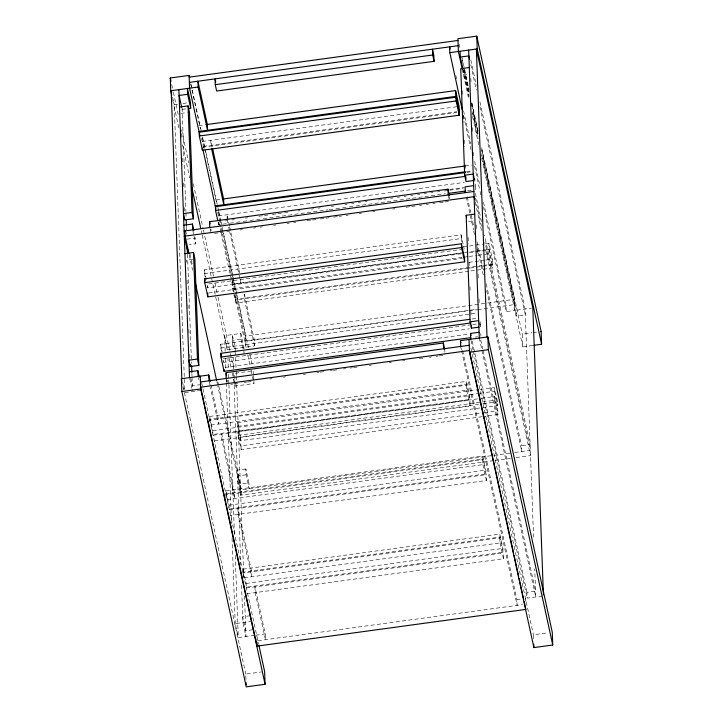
<?xml version="1.0" encoding="UTF-8"?>
<svg xmlns="http://www.w3.org/2000/svg" width="723" height="723" viewBox="0 0 723 723"><rect width="100%" height="100%" fill="white"/><g stroke="black" fill="none" stroke-linecap="round" stroke-linejoin="round"><path stroke-width="0.54" stroke-dasharray="3.62 2.71" d="M184.736 389.254L174.207 104.645L177.515 104.193M182.982 103.443L188.332 102.72M182.124 109.399L187.474 108.667M180.895 113.403L187.32 112.526M463.19 74.867L468.54 74.144M198.789 125.639L207.347 124.473M202.241 141.482L457.948 106.579M203.407 146.344L456.873 111.74M202.458 147.293L459.286 112.228M216.096 199.964L223.588 198.933M465.151 165.965L471.848 165.043M466.48 171.613L472.065 170.854M466.651 172.408L472.236 171.649M218.482 215.951L464.139 182.413M449.661 189.408L464.184 187.429M225.395 220.84L227.628 220.533M232.092 219.928L234.324 219.62M245.495 218.102L247.727 217.795M258.897 216.267L263.362 215.662M264.473 215.508L267.826 215.047M272.291 214.442L276.764 213.827M277.876 213.674L283.461 212.914M284.573 212.761L287.926 212.309M297.975 210.935L300.208 210.628M311.378 209.101L313.61 208.802M318.075 208.188L320.307 207.881M331.477 206.362L333.71 206.055M344.871 204.528L347.103 204.229M351.577 203.615L353.809 203.308M358.274 202.702L360.506 202.395M364.97 201.789L367.203 201.482M378.373 199.955L382.838 199.349M383.958 199.196L386.19 198.888M390.655 198.283L392.887 197.975M397.352 197.37L399.593 197.063M404.058 196.448L406.29 196.15M410.754 195.535L412.987 195.237M417.451 194.623L419.683 194.315M424.157 193.71L426.389 193.403M430.854 192.797L433.086 192.49M437.551 191.875L439.783 191.577M444.256 190.962L448.721 190.357M449.833 190.203L463.235 188.378M218.183 222.539L218.662 224.736L228.712 223.362M229.833 223.217L235.409 222.449M236.529 222.295L242.115 221.536M243.226 221.383L248.811 220.623M249.932 220.47L255.508 219.711M256.629 219.557L262.214 218.789M263.326 218.644L328.088 209.797M329.209 209.643L334.794 208.884M335.906 208.73L341.491 207.971M342.612 207.817L348.188 207.058M349.308 206.905L354.894 206.145M356.005 205.992L445.341 193.791M467.673 190.745L472.137 190.14M214.505 233.402L218.961 232.797M220.081 232.643L222.304 232.336M226.76 231.731L228.992 231.423M240.135 229.905L242.359 229.598M253.502 228.079L255.734 227.772M260.19 227.167L262.413 226.859M273.556 225.341L275.779 225.043M286.923 223.515L289.155 223.217M293.61 222.603L295.834 222.304M306.977 220.777L311.432 220.172M312.553 220.018L315.888 219.566M320.343 218.952L324.808 218.346M325.919 218.192L329.263 217.74M333.719 217.126L338.174 216.52M339.286 216.367L341.518 216.069M345.974 215.454L348.197 215.156M359.34 213.628L361.572 213.33M372.707 211.803L374.939 211.505M392.761 209.074L394.993 208.766M406.136 207.248L410.592 206.633M411.703 206.48L415.047 206.028M419.503 205.422L421.735 205.115M426.19 204.51L428.414 204.202M432.869 203.597L435.101 203.29M439.557 202.684L444.012 202.069M445.124 201.925L448.468 201.464M186.923 239.168L195.49 237.994L195.698 243.805L189.281 244.681M192.743 259.132L186.317 260.009L186.407 262.25M468.612 221.473L473.963 220.741M205.124 276.909L204.266 269.842L461.093 234.785L464.202 249.037M204.41 273.61L461.229 238.554L461.093 234.785M463.235 246.823L484.446 243.922M485.567 243.778L488.92 243.317L492.372 259.159L492.589 264.97L469.137 268.17M463.082 249.191L207.374 284.103L207.519 287.871L460.985 253.276M463.452 252.625L232.309 284.184L232.092 278.373M464.564 252.481L484.663 249.733M485.784 249.58L489.128 249.119L488.92 243.317M461.391 253.728L232.481 284.97L232.616 288.748L235.725 303.009L469.1 271.152M469.2 252.661L489.299 249.914L489.444 253.692L492.553 267.953L470.221 270.998M232.616 288.748L463.759 257.198M464.88 257.045L468.224 256.584M469.344 256.43L477.162 255.364M478.274 255.21L489.444 253.692M208.83 292.951L462.295 258.346M468.92 262.359L484.555 260.226M485.666 260.072L492.372 259.159M482.358 265.549L235.59 299.232L235.725 303.009M483.479 265.395L492.408 264.175L492.553 267.953M468.016 268.323L235.761 300.027L235.544 294.216L245.811 341.274L467.7 310.989M225.16 351.405L224.573 335.653L240.84 333.43L243.886 347.374L244.094 353.186M244.347 294.144L254.369 340.108L254.586 345.91L246.019 347.085L245.612 336.05L486.534 303.163M487.654 303.009L514.424 299.358L481.753 149.525M240.84 333.43L241.057 339.241L232.499 340.406L235.535 354.351L235.318 348.54L232.282 334.604L232.824 349.227M221.365 351.369L220.506 344.311L477.325 309.245M468.82 310.836L476.638 309.769M477.758 309.616L514.613 304.582L481.708 153.656M220.642 348.079L477.469 313.023M243.886 347.374L227.618 349.598L224.573 335.653M483.452 206.895L506.272 311.559L514.83 310.384L514.424 299.358M479.918 106.579L525.314 314.794L516.755 315.96L516.538 310.158L531.703 308.088M472.074 319.006L477.659 318.247M471.504 324.726L223.615 358.572L223.75 362.34L469.408 328.802M472.616 324.573L479.322 323.66M225.061 367.411L469.598 334.035M475.327 337.045L477.56 336.737M532.743 345.467L522.774 346.832L522.304 334.053L531.938 332.743M533.005 332.598L538.201 331.884M200.913 384.6L192.345 385.766L190.709 378.256M230.845 384.347L233.077 384.049M234.198 383.895L239.774 383.136M244.229 382.521L246.462 382.223M247.573 382.069L253.149 381.31M269.878 379.024L272.11 378.716M283.262 377.198L285.486 376.891M303.326 374.46L305.558 374.153M316.71 372.634L318.942 372.327M320.054 372.173L325.63 371.414M330.095 370.8L332.318 370.501M333.439 370.348L339.015 369.589M343.47 368.974L345.702 368.676M350.167 368.061L352.39 367.763M353.511 367.609L357.966 366.995M369.119 365.476L371.351 365.169M389.191 362.738L391.423 362.431M402.575 360.913L404.808 360.605M419.304 358.626L424.871 357.867M429.335 357.252L431.568 356.954M436.023 356.34L438.255 356.041M439.367 355.888L444.943 355.129M184.862 392.625L201.121 390.402M232.255 372.869L235.138 386.1L253.972 383.524L253.89 381.401M209.688 416.439L466.516 381.383L469.625 395.644L469.76 399.421L212.942 434.478L212.797 430.7L209.688 416.439L209.833 420.217L466.651 385.16L466.516 381.383M214.397 440.931L470.149 406.019L469.932 400.208L466.48 384.365L209.652 419.421L209.869 425.232M210.944 425.088L466.697 390.176L466.48 384.365M479.774 407.989L240.822 440.614L237.704 426.353L237.569 422.575L478.762 389.652M479.873 389.498L494.387 387.519L497.505 401.78L497.641 405.549L480.894 407.835M237.704 426.353L478.897 393.429M480.018 393.276L494.532 391.297L494.387 387.519M212.797 430.7L469.625 395.644M482.34 416.683L241.148 449.607L238.039 435.354L237.903 431.577L480.208 398.5M481.328 398.346L494.722 396.52L497.831 410.781L497.975 414.55L483.461 416.529M213.113 435.273L469.932 400.208M238.039 435.354L481.464 402.124M482.584 401.97L494.866 400.289L494.722 396.52M240.822 440.614L240.678 436.837L478.518 404.374M482.982 403.759L497.505 401.78M241.148 449.607L241.012 445.838L483.316 412.761M484.437 412.607L497.831 410.781M245.856 469.001L237.298 470.176L240.334 484.112L248.893 482.946L245.856 469.001L246.073 474.812L249.11 488.757L248.893 482.946M246.073 474.812L237.506 475.978L240.551 489.923L510.248 453.104M486.696 290.691L521.771 451.532L521.554 445.73L530.113 444.555L484.482 235.237M225.928 490.908L482.747 455.851L485.856 470.113L486.001 473.881L229.173 508.947L229.037 505.169L225.928 490.908L226.064 494.686L482.892 459.629L482.747 455.851M514.713 452.499L530.33 450.366L484.934 242.151M225.892 493.89L482.711 458.834L486.172 474.677L486.38 480.488L230.628 515.4M493.71 460.614L240.741 495.147L237.704 481.202L238.563 481.084L238.364 475.861M494.83 460.461L510.447 458.328M516.023 457.569L530.528 455.589L485.368 248.477M227.176 499.557L482.928 464.636L482.711 458.834M229.037 505.169L485.856 470.113M229.345 509.733L486.172 474.677M242.991 569.182L499.81 534.125L502.919 548.377L503.063 552.155L246.236 587.212L246.1 583.443L242.991 569.182L243.127 572.95L499.955 537.894L499.81 534.125M246.624 593.809L503.452 558.752L503.235 552.95L499.783 537.108L242.955 572.164L243.064 575.065M244.238 577.822L500 542.91L499.783 537.108M246.1 583.443L502.919 548.377M246.416 588.007L503.235 552.95M250.203 615.752L242.72 616.773L245.757 630.718L254.315 629.552M254.532 635.354L238.265 637.578L235.228 623.633L251.496 621.409M542.358 596.068L527.194 598.138L526.977 592.327L535.535 591.161L482.937 349.896M265.233 633.899L265.449 639.701L255.192 592.643L254.975 586.841L265.233 633.899L256.674 635.065L256.891 640.867M461.645 350.854L517.135 605.341L516.918 599.539L521.202 598.951M257.957 640.723L522.485 604.618M245.983 679.403L245.784 674.08L261.446 671.938M533.574 638.698L533.429 634.812L548.287 632.779M470.818 60.009L476.34 85.341M479.945 101.871L525.106 308.983L533.628 539.593M470.79 64.709L476.312 90.05M459.114 44.23L459.828 47.537M461.997 57.451L468.965 89.417M471.848 102.639L478.093 131.288M481.699 147.817L522.304 334.053M462.295 60.289L463.018 63.597M464.22 69.11L469.019 91.143M471.667 103.262L478.147 133.005M464.175 69.986L468.983 92.02M471.866 105.242L478.111 133.891M481.708 150.411L516.538 310.158M463.452 69.923L468.974 95.264M472.58 111.785L478.102 137.126M462.955 69.182L468.956 96.728M472.562 113.249L478.084 138.59M481.69 155.12L516.755 315.96M462.223 69.119L468.956 99.982M472.553 116.493L479.042 146.236M481.681 158.355L522.774 346.832M455.851 75.499L456.575 78.807M463.542 110.755L470.745 143.805M474.586 161.428L479.873 185.666M483.479 202.196L506.055 305.748L506.272 311.559M463.515 115.454L470.962 149.607M474.559 166.136L479.846 190.375M480.09 191.478L480.804 194.776M474.613 177.722L475.517 186.697M489.128 249.119L492.589 264.97M475.354 193.375L481.599 222.015M475.327 198.084L481.807 227.826M475.282 202.205L481.762 231.947M467.266 196.746L473.511 225.395M477.117 241.916L483.606 271.658M486.245 283.778L521.554 445.73M466.281 197.045L473.493 230.095M473.728 231.197L474.451 234.505M477.09 246.624L483.579 276.367M479.955 321.31L480.578 327.284L479.855 323.994M461.229 238.554L462.187 242.946M494.532 391.297L497.641 405.549M494.866 400.289L497.975 414.55M480.768 339.982L482.693 348.793M448.432 196.032L449.119 199.205M479.304 338.075L481.708 349.092M481.952 350.194L535.752 596.963L534.713 568.847M472.209 341.148L526.977 592.327M470.989 340.343L473.149 350.257M473.384 351.36L527.194 598.138M470.953 348.287L533.429 634.812M462.63 350.556L516.918 599.539M460.687 346.453L461.41 349.751M466.697 390.176L470.149 406.019M482.928 464.636L486.38 480.488M500 542.91L503.452 558.752M212.228 146.823L210.809 140.316L211.017 146.118M229.426 225.73L227.04 214.785L227.221 219.62M229.67 226.832L239.702 272.824M227.257 220.587L227.736 222.774M228.694 227.158L229.408 230.447M229.643 231.541L239.909 278.635M240.153 279.729L240.867 283.009L240.723 279.141M254.586 345.91L244.32 298.861L244.148 294.017M190.971 83.995L201.121 130.556M202.567 137.153L205.44 150.357M205.684 151.45L217.668 206.453M217.912 207.546L218.626 210.845M218.87 211.947L220.786 220.75M221.03 221.844L221.988 226.245M222.232 227.347L232.779 275.743M233.023 276.846L248.495 347.826M249.923 354.378L252.544 366.389M190.61 83.769L200.452 128.938M202.377 137.75L204.537 147.664M204.781 148.766L216.792 203.85M218.473 211.559L219.909 218.174M220.154 219.277L221.111 223.678M222.557 230.294L245.612 336.05M201.554 138.31L204.013 149.589M217.704 212.381L220.867 226.905M221.066 227.808L232.354 279.584M232.553 280.488L235.481 293.909M218.888 222.63L220.849 231.613M221.048 232.553L246.281 348.26M247.718 354.876L250.122 365.892M251.08 370.303L253.972 383.524M241.057 339.241L243.859 352.11M210.013 228.576L210.709 231.749M171.713 84.6L173.149 91.215M173.393 92.309L178.436 115.454M181.563 129.779L188.766 162.838M193.33 183.778L203.181 228.965M203.425 230.059L213.52 276.349M214.957 282.955L217.84 296.186M218.084 297.289L230.095 352.381M230.339 353.484L233.701 368.911M172.571 97.135L174.207 104.645M172.661 99.575L178.906 128.224M182.512 144.763L189.724 177.822M201.256 230.718L201.979 234.017M202.214 235.12L227.447 350.836M228.884 357.442L231.288 368.468M204.266 269.842L207.139 283M220.506 344.311L222.178 351.984M237.569 422.575L240.678 436.837M207.04 285.675L207.519 287.871M223.271 360.144L223.75 362.34M237.903 431.577L241.012 445.838M226.353 379.53L227.04 382.693M192.896 230.935L193.827 235.219M194.062 236.294L195.698 243.805M190.004 254.044L192.408 265.061M217.867 381.843L218.59 385.142M218.825 386.245L241.41 489.805L241.599 495.029L217.822 385.965M189.236 254.867L192.598 270.285M216.855 381.554L217.578 384.862M210.908 384.735L218.219 418.256L218.427 424.067L210.411 387.293M209.236 381.889L210.176 386.218M201.636 382.657L258.608 643.958M198.319 377.533L198.789 379.683M189.76 378.707L191.866 388.359M182.521 381.898L184.157 389.408M183.055 386.38L245.784 674.08M525.476 598.373L525.585 601.274M475.382 186.85L475.49 189.679M480.804 333.448L480.903 336.285M470.845 78.337L471.053 83.94M471.758 103.009L471.965 108.613M472.67 127.682L472.878 133.285M473.583 152.354L473.746 156.837M474.541 178.147L474.622 180.388M476.267 224.934L476.475 230.547M477.18 249.607L477.388 255.219M478.093 274.279L478.255 278.771M479.006 298.951L479.213 304.564M479.873 322.503L480.045 326.995M462.702 90.718L462.91 96.322M463.615 115.391L463.859 122.115M464.528 140.063L464.772 146.796M465.44 164.736L465.648 170.339M468.124 237.325L468.368 244.049M469.037 261.997L469.281 268.721M469.95 286.67L470.158 292.273M470.863 311.342L471.025 315.824M449.408 196.475L449.48 198.409M444.735 349.317L444.844 352.218M253.656 375.011L253.493 370.754L234.659 373.321L235.138 386.1M253.692 376.077L253.845 380.334M235.653 357.542L236.032 367.664M236.195 372.164L236.322 375.544M236.358 376.665L236.484 380.045M236.656 384.546L243.768 576.9M244.473 596.023L245.974 636.529L242.928 622.584L241.518 584.338M243.1 576.032L243.172 577.966M233.113 357.099L233.529 368.35M233.692 372.851L240.813 565.214M227.908 357.469L228.369 369.842M228.531 374.342L228.694 378.843M228.739 379.973L228.866 383.344M228.902 384.464L234.478 535.21M235.228 555.454L238.265 637.578M227.32 379.973L227.393 381.907M225.404 358.147L225.82 369.399M226.2 379.521L226.281 381.771M226.326 382.901L231.523 523.515M232.065 538.138L235.228 623.633M218.554 221.907L218.662 224.736M225.928 494.857L226.109 499.701M210.989 229.019L211.062 230.953M182.079 108.088L185.91 211.586M185.947 212.707L186.118 217.207M186.444 226.209L186.742 234.08M187.492 254.333L191.523 363.452M191.902 373.574L191.984 375.824M192.02 376.954L192.526 390.61M181.645 133.592L181.853 139.205M182.558 158.265L182.811 164.998M183.47 182.937L183.633 187.429M184.383 207.609L184.51 210.971M187.067 280.199L187.275 285.802M187.98 304.871L188.188 310.474M188.893 329.543L189.055 334.026M189.806 354.216L189.968 358.698M234.451 492.725L221.672 434.098L221.889 439.909L234.668 498.527L234.451 492.725M251.523 570.998L237.912 508.567L238.12 514.378L251.731 576.8L251.523 570.998"/><path stroke-width="1.08" d="M171.703 95.165L170.736 90.764L170.267 77.985L189.101 75.418L189.571 77.56M533.854 345.314L541.608 344.256L541.138 331.486L476.746 36.15L457.912 38.717L458.382 51.496L462.223 69.128M189.164 77.162L457.975 40.461M189.363 82.386L458.165 45.685M170.736 90.764L198.138 87.022L197.921 81.211L207.347 124.473L207.564 130.276L198.138 87.022M215.255 84.681L432.697 55.002L432.481 49.191L433.863 55.535L434.08 61.338L216.638 91.026L215.255 84.681L215.038 78.879M462.313 109.95L449.823 52.662L477.216 48.92L476.746 36.15M188.549 108.522L190.691 108.233L190.474 102.422L187.438 88.477L187.646 94.288L179.087 95.454L181.663 107.257M462.955 69.182L460.307 57.063L468.865 55.897L469.589 59.205M179.521 107.067L188.079 105.901L189.462 112.237L193.403 218.78L184.835 219.946L183.461 213.61L192.02 212.445L188.079 105.901M469.299 67.51L460.741 68.676L464.681 175.219L466.064 181.554L473.547 180.533M206.606 124.573L455.617 90.583L459.069 106.426L459.286 112.228L455.824 96.385L455.617 90.583M199.006 131.441L455.824 96.385M199.313 136.014L456.141 100.949L455.996 97.18L199.177 132.237L199.313 136.014L202.431 150.267L459.25 115.21L459.114 111.441M222.847 199.042L464.03 166.109M215.237 205.91L465.368 171.767M465.54 172.562L215.418 206.706L215.553 210.474L217.704 220.352M464.681 175.219L473.24 174.053L473.927 177.216M215.553 210.474L465.675 176.331M183.886 225.224L192.445 224.049L193.854 230.492M209.787 227.519L209.571 221.717L447.989 189.173L449.372 195.508M473.664 185.666L465.106 186.832L465.323 192.634M448.685 193.339L465.44 191.053M184.103 231.026L473.881 191.468M188.188 250.077L187.338 250.194L184.293 236.249L474.08 196.692L474.559 198.897M184.943 253.674L193.502 252.499L194.885 258.843L198.825 365.386L190.257 366.552L188.884 360.217L197.442 359.042L193.502 252.499M478.969 327.139L471.486 328.161L470.104 321.825L466.163 215.282L474.722 214.116M204.6 278.843L461.419 243.778L464.528 258.039L464.672 261.816L207.844 296.873L204.736 282.612L204.6 278.843L205.079 281.03M204.736 282.612L461.563 247.555L461.419 243.778M470.854 337.65L224.085 371.342L220.976 357.081L220.84 353.303L469.842 319.313M470.104 321.825L478.662 320.651M220.976 357.081L471.098 322.937M189.309 371.821L197.867 370.655L199.277 377.09M470.745 339.241L470.528 333.439L479.087 332.264M258.852 645.061L264.618 671.504L265.088 684.283L246.254 686.85L181.862 391.514L181.392 378.744L208.784 375.002L210.203 381.491M444.735 349.317L443.353 342.982L225.91 372.661L226.118 378.472M460.687 346.453L460.47 340.641L487.862 336.9L552.264 632.236L552.734 645.015L533.899 647.582L469.507 352.246L469.028 339.476M540.28 331.604L541.138 331.486M200.443 381.979L469.245 345.278M181.862 391.514L200.696 388.947L200.226 376.168M469.507 352.246L488.341 349.679L487.862 336.9M513.637 553.212L469.444 350.51L200.633 387.203L257.081 646.1L525.892 609.399L524.211 601.69M477.216 48.92L541.608 344.256M450.086 49.065L449.607 46.859L449.823 52.662M456.141 100.949L459.25 115.21M432.697 55.002L434.08 61.338M466.163 215.282L466.624 217.397M488.341 349.679L552.734 645.015M461.563 247.555L464.672 261.816M470.528 333.439L471.007 335.635M514.116 555.418L518.68 576.348M519.159 578.554L522.286 592.878M522.765 595.074L523.723 599.484M460.47 340.641L460.949 342.847M215.273 79.937L215.734 82.042M212.698 149.001L223.588 198.933L223.805 204.745L211.496 148.287M199.928 135.671L189.571 88.188L189.101 75.418M203.027 149.905L215.897 208.902M187.646 94.288L190.691 108.233M209.571 221.717L210.032 223.832M170.267 77.985L170.989 81.292M171.64 92.851L171.17 90.7L181.816 378.68M191.884 187.736L200.777 228.513M192.02 212.445L193.403 218.78M226.136 373.719L226.597 375.833M220.84 353.303L221.554 356.602M188.992 253.764L185.151 236.141L184.961 230.908M195.481 283.506L216.62 380.452M197.442 359.042L198.825 365.386M200.696 388.947L265.088 684.283M181.392 378.744L181.871 380.922M543.416 594.794L532.806 307.935L476.358 49.037L487.013 337.017M533.773 644.22L533.899 647.582M468.658 50.095L479.304 338.075M465.892 177.072L465.974 179.313M471.396 325.919L471.486 328.161M460.09 51.261L460.307 57.063M447.989 189.173L448.197 194.975M443.353 342.982L443.561 348.784M256.927 641.916L257.081 646.1M246.1 682.593L246.181 684.717M224.013 369.453L224.085 371.342M202.359 148.387L202.431 150.267M207.709 293.095L207.844 296.873M208.784 375.002L209.001 380.804M192.445 224.049L192.661 229.86M197.867 370.655L198.084 376.466M186.2 219.458L186.407 225.088M187.239 247.582L187.447 253.204M191.604 365.702L191.857 372.453M190.176 364.311L190.257 366.552M178.87 89.652L189.525 377.632"/></g></svg>
